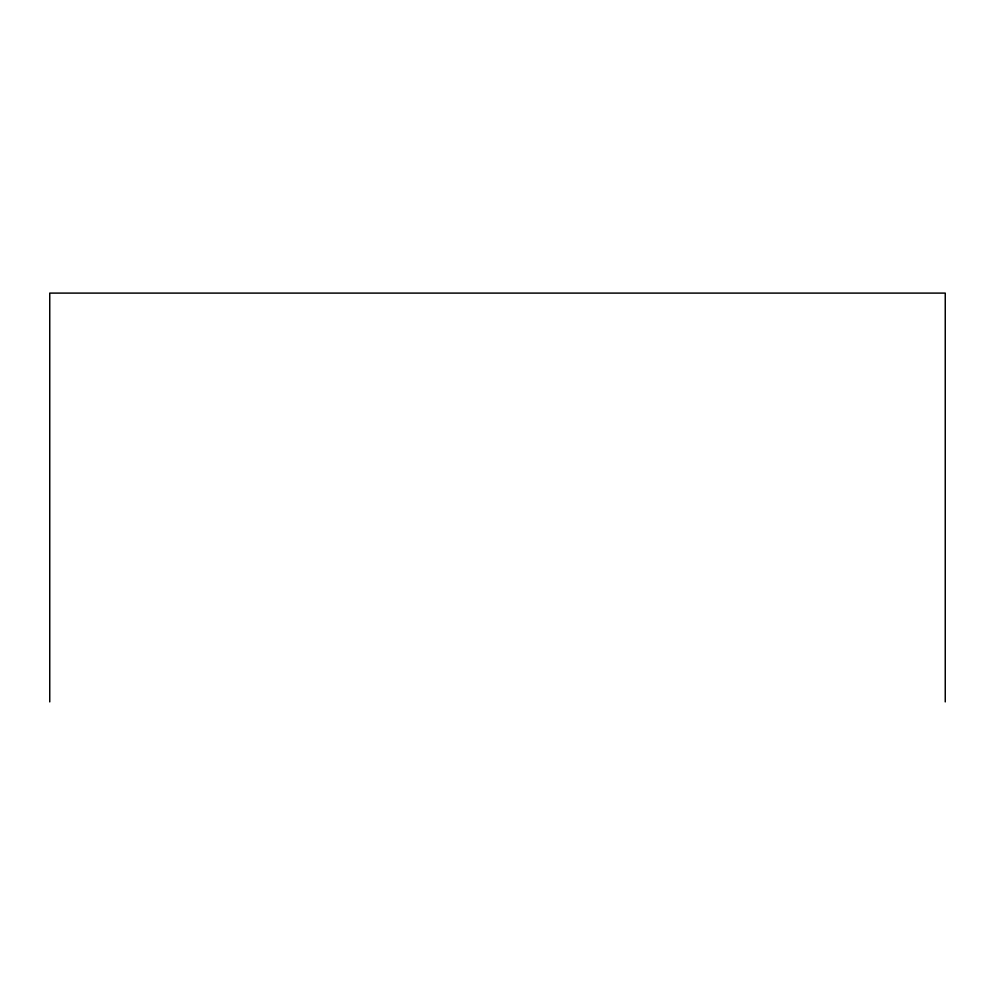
<?xml version="1.0" encoding="UTF-8"?>
<svg xmlns="http://www.w3.org/2000/svg" width="995" height="995" viewBox="0 0 995 995"><rect width="100%" height="100%" fill="white"/><g stroke="black" fill="none" stroke-linecap="round" stroke-linejoin="round"><path stroke-width="1.49" d="M945.25 701.898L945.25 293.102L49.75 293.102L49.75 701.898"/></g></svg>
